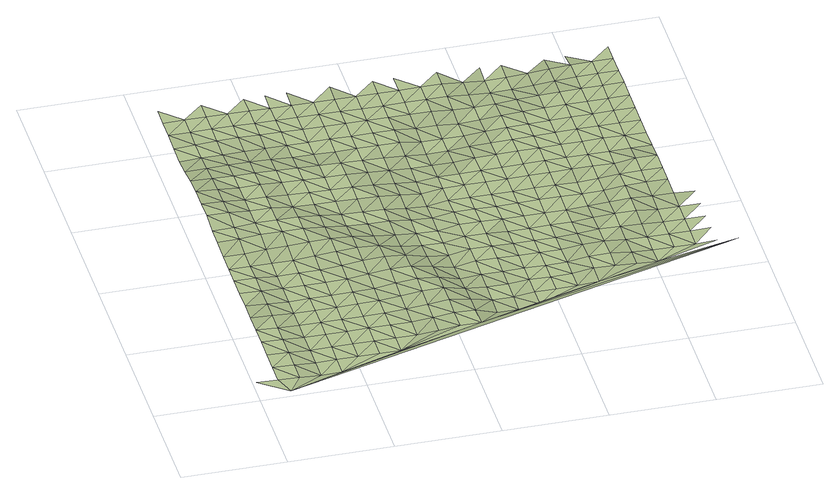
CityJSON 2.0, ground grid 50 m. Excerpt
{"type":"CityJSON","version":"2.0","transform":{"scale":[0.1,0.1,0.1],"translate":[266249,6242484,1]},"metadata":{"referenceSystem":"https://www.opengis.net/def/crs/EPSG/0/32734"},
"CityObjects":{
"terrain1":{"type":"TINRelief","geometry":[{"type":"CompositeSurface","lod":"1","boundaries":[[[0,1,2]],[[1,0,3]],[[3,4,1]],[[5,6,4]],[[4,3,7]],[[0,8,3]],[[6,5,9]],[[5,4,7]],[[10,11,9]],[[7,3,8]],[[9,5,10]],[[12,8,0]],[[13,14,11]],[[7,15,5]],[[11,10,16]],[[8,15,7]],[[11,16,13]],[[17,18,14]],[[5,19,10]],[[15,19,5]],[[14,13,17]],[[20,21,18]],[[16,10,22]],[[19,22,10]],[[21,20,23]],[[24,15,8]],[[20,18,17]],[[15,24,19]],[[13,16,25]],[[8,12,24]],[[22,26,16]],[[27,23,28]],[[13,25,17]],[[23,20,28]],[[16,26,25]],[[22,19,29]],[[19,24,30]],[[17,31,20]],[[32,33,27]],[[27,28,34]],[[31,17,25]],[[19,30,29]],[[22,35,26]],[[32,27,34]],[[20,36,28]],[[12,37,24]],[[38,39,33]],[[36,20,31]],[[22,29,35]],[[40,25,26]],[[37,30,24]],[[39,38,41]],[[33,32,38]],[[34,28,42]],[[42,28,36]],[[26,35,40]],[[43,31,25]],[[44,45,41]],[[30,46,29]],[[47,30,37]],[[41,38,44]],[[48,37,12]],[[31,43,36]],[[32,34,49]],[[25,40,43]],[[50,34,42]],[[45,51,52]],[[35,29,46]],[[30,47,46]],[[32,49,38]],[[45,44,51]],[[49,34,50]],[[12,0,53]],[[54,55,52]],[[42,36,56]],[[36,43,57]],[[40,35,58]],[[38,59,44]],[[52,51,54]],[[35,46,60]],[[61,47,37]],[[36,57,56]],[[62,48,12]],[[59,38,49]],[[40,58,43]],[[63,50,42]],[[35,60,58]],[[55,64,65]],[[51,44,66]],[[54,67,55]],[[37,48,61]],[[46,47,68]],[[42,56,63]],[[66,44,59]],[[57,43,69]],[[70,49,50]],[[55,67,64]],[[54,51,71]],[[65,72,73]],[[68,60,46]],[[69,43,58]],[[47,61,68]],[[71,51,66]],[[70,50,63]],[[57,74,56]],[[75,59,49]],[[65,64,72]],[[54,76,67]],[[77,78,73]],[[74,57,69]],[[48,62,61]],[[79,58,60]],[[59,75,66]],[[76,54,71]],[[49,70,75]],[[80,60,68]],[[56,81,63]],[[78,77,82]],[[77,73,72]],[[64,67,83]],[[74,81,56]],[[60,80,79]],[[84,69,58]],[[68,61,85]],[[76,83,67]],[[71,66,86]],[[87,88,82]],[[62,85,61]],[[66,75,89]],[[72,64,90]],[[70,63,91]],[[58,79,84]],[[81,92,63]],[[82,77,87]],[[71,86,76]],[[93,74,69]],[[64,83,90]],[[66,89,86]],[[70,91,75]],[[94,80,68]],[[91,63,92]],[[68,85,95]],[[96,88,97]],[[77,72,98]],[[74,93,81]],[[93,69,84]],[[88,87,99]],[[62,12,53]],[[90,98,72]],[[68,95,94]],[[96,97,100]],[[83,76,101]],[[102,79,80]],[[103,89,75]],[[76,86,104]],[[97,88,99]],[[105,92,81]],[[62,106,85]],[[87,77,107]],[[103,75,91]],[[79,102,84]],[[83,101,90]],[[101,76,104]],[[98,107,77]],[[81,93,105]],[[80,94,102]],[[95,85,106]],[[86,89,108]],[[109,99,87]],[[103,110,89]],[[84,111,93]],[[112,98,90]],[[113,91,92]],[[92,105,114]],[[107,109,87]],[[108,104,86]],[[95,115,94]],[[111,84,102]],[[112,90,101]],[[89,110,108]],[[91,113,103]],[[113,92,114]],[[115,95,106]],[[116,106,62]],[[98,117,107]],[[118,97,99]],[[105,93,119]],[[109,120,99]],[[94,121,102]],[[111,119,93]],[[117,98,112]],[[101,104,122]],[[110,103,123]],[[124,104,108]],[[118,99,120]],[[121,94,115]],[[125,114,105]],[[126,109,107]],[[103,113,123]],[[111,102,127]],[[112,101,122]],[[122,104,124]],[[126,107,117]],[[119,125,105]],[[128,108,110]],[[97,118,129]],[[127,102,121]],[[114,130,113]],[[131,120,109]],[[132,115,106]],[[116,62,133]],[[110,123,128]],[[134,119,111]],[[112,135,117]],[[125,130,114]],[[109,126,131]],[[115,132,121]],[[111,127,134]],[[122,135,112]],[[106,116,132]],[[136,124,108]],[[123,113,137]],[[108,128,138]],[[118,120,139]],[[130,137,113]],[[120,131,140]],[[126,117,141]],[[125,119,142]],[[108,138,136]],[[119,134,143]],[[135,144,117]],[[118,139,129]],[[145,122,124]],[[127,121,146]],[[128,123,147]],[[139,120,140]],[[121,132,148]],[[126,141,131]],[[53,133,62]],[[141,117,144]],[[119,143,142]],[[137,147,123]],[[127,146,134]],[[122,145,135]],[[149,130,125]],[[145,124,136]],[[121,148,146]],[[150,138,128]],[[116,133,132]],[[130,149,137]],[[140,131,151]],[[125,142,149]],[[147,150,128]],[[143,134,152]],[[153,144,135]],[[141,151,131]],[[136,138,154]],[[148,132,155]],[[146,152,134]],[[135,145,153]],[[156,147,137]],[[150,154,138]],[[155,132,133]],[[157,139,140]],[[156,137,149]],[[151,158,140]],[[145,136,159]],[[160,141,144]],[[143,161,142]],[[152,162,143]],[[144,153,163]],[[164,146,148]],[[165,150,147]],[[154,159,136]],[[157,140,158]],[[148,155,166]],[[142,161,149]],[[141,160,151]],[[160,144,163]],[[143,162,161]],[[147,156,165]],[[146,164,152]],[[153,145,167]],[[148,166,164]],[[133,53,155]],[[139,157,168]],[[159,167,145]],[[154,150,169]],[[170,158,151]],[[150,165,171]],[[172,162,152]],[[173,163,153]],[[156,149,174]],[[161,175,149]],[[151,160,170]],[[176,166,155]],[[152,164,172]],[[167,173,153]],[[150,171,169]],[[154,177,159]],[[156,174,165]],[[174,149,175]],[[155,53,176]],[[160,163,178]],[[157,158,179]],[[158,170,180]],[[161,162,181]],[[166,182,164]],[[154,169,177]],[[173,178,163]],[[162,172,183]],[[157,179,168]],[[167,159,184]],[[171,165,185]],[[180,179,158]],[[176,182,166]],[[170,160,186]],[[162,183,181]],[[174,185,165]],[[172,164,187]],[[161,188,175]],[[159,177,184]],[[178,186,160]],[[167,189,173]],[[182,187,164]],[[171,190,169]],[[191,180,170]],[[192,176,53]],[[161,181,188]],[[185,193,171]],[[194,183,172]],[[195,174,175]],[[167,184,189]],[[186,191,170]],[[177,169,190]],[[178,173,196]],[[187,194,172]],[[171,193,190]],[[174,195,185]],[[197,182,176]],[[195,175,188]],[[198,179,180]],[[173,189,196]],[[191,199,180]],[[178,200,186]],[[182,197,187]],[[183,201,181]],[[194,202,183]],[[176,192,197]],[[179,198,203]],[[177,204,184]],[[205,193,185]],[[177,190,206]],[[198,180,199]],[[192,53,207]],[[208,53,0]],[[188,181,201]],[[178,196,200]],[[183,202,201]],[[185,195,205]],[[189,184,204]],[[191,186,209]],[[177,206,204]],[[187,210,194]],[[187,197,211]],[[193,212,190]],[[195,188,213]],[[186,200,209]],[[193,205,214]],[[210,202,194]],[[191,215,199]],[[187,211,210]],[[201,213,188]],[[212,206,190]],[[189,216,196]],[[192,207,197]],[[189,204,217]],[[193,214,212]],[[205,195,218]],[[191,209,215]],[[219,207,53]],[[198,199,220]],[[200,196,216]],[[189,217,216]],[[213,218,195]],[[201,202,221]],[[222,211,197]],[[202,210,223]],[[198,220,224]],[[204,206,225]],[[226,214,205]],[[212,227,206]],[[220,199,215]],[[222,197,207]],[[221,213,201]],[[202,223,221]],[[218,226,205]],[[210,211,228]],[[225,217,204]],[[200,229,209]],[[206,227,225]],[[200,216,230]],[[222,228,211]],[[213,231,218]],[[212,214,232]],[[215,209,229]],[[200,230,229]],[[226,233,214]],[[234,223,210]],[[231,213,221]],[[212,232,227]],[[217,235,216]],[[207,219,222]],[[210,228,234]],[[236,217,225]],[[214,233,232]],[[237,226,218]],[[238,220,215]],[[235,230,216]],[[217,236,235]],[[231,237,218]],[[215,229,239]],[[225,227,240]],[[221,223,241]],[[234,242,223]],[[228,222,243]],[[244,233,226]],[[240,227,232]],[[238,215,239]],[[222,219,245]],[[221,241,231]],[[223,242,241]],[[226,237,244]],[[53,246,219]],[[243,234,228]],[[229,230,247]],[[235,248,230]],[[245,243,222]],[[249,236,225]],[[220,238,250]],[[225,240,251]],[[233,252,232]],[[247,239,229]],[[230,248,247]],[[233,244,253]],[[254,242,234]],[[237,231,255]],[[225,251,249]],[[231,241,256]],[[240,232,252]],[[235,236,257]],[[254,234,243]],[[233,253,252]],[[237,255,244]],[[258,245,219]],[[255,231,256]],[[238,239,259]],[[235,257,248]],[[241,242,260]],[[236,249,257]],[[261,239,247]],[[262,251,240]],[[260,242,254]],[[238,259,250]],[[263,243,245]],[[253,244,264]],[[262,240,252]],[[259,239,261]],[[265,256,241]],[[247,248,266]],[[255,264,244]],[[249,251,267]],[[266,248,257]],[[265,241,260]],[[263,245,258]],[[268,254,243]],[[262,267,251]],[[219,269,258]],[[253,270,252]],[[264,271,253]],[[272,255,256]],[[273,261,247]],[[268,243,263]],[[265,274,256]],[[247,266,275]],[[270,262,252]],[[276,260,254]],[[249,277,257]],[[267,278,249]],[[253,271,270]],[[255,272,264]],[[272,256,274]],[[247,275,273]],[[266,257,277]],[[279,259,261]],[[260,276,265]],[[276,254,268]],[[249,278,277]],[[258,269,263]],[[280,267,262]],[[281,271,264]],[[282,262,270]],[[279,261,273]],[[246,269,219]],[[274,265,283]],[[284,275,266]],[[264,272,281]],[[263,285,268]],[[262,282,280]],[[284,266,277]],[[265,276,283]],[[267,286,278]],[[259,279,287]],[[285,263,269]],[[270,271,288]],[[272,274,289]],[[273,275,290]],[[271,281,291]],[[268,292,276]],[[267,280,286]],[[283,289,274]],[[284,290,275]],[[277,278,293]],[[292,268,285]],[[271,291,288]],[[294,282,270]],[[281,272,295]],[[279,273,296]],[[293,284,277]],[[276,297,283]],[[278,286,293]],[[290,298,273]],[[289,295,272]],[[270,288,294]],[[297,276,292]],[[287,279,296]],[[280,282,299]],[[300,285,269]],[[301,291,281]],[[296,273,298]],[[289,283,302]],[[295,301,281]],[[285,300,292]],[[286,280,299]],[[290,284,303]],[[282,294,299]],[[304,284,293]],[[283,297,302]],[[269,246,300]],[[291,305,288]],[[284,304,303]],[[301,306,291]],[[290,307,298]],[[289,308,295]],[[289,302,309]],[[288,305,294]],[[310,297,292]],[[293,286,311]],[[292,300,312]],[[286,299,313]],[[291,306,305]],[[308,301,295]],[[289,309,308]],[[290,303,307]],[[296,298,314]],[[208,246,53]],[[297,310,302]],[[292,312,310]],[[286,313,311]],[[315,304,293]],[[314,316,296]],[[299,294,317]],[[246,318,300]],[[319,306,301]],[[305,320,294]],[[314,298,307]],[[321,309,302]],[[293,311,315]],[[319,301,308]],[[318,312,300]],[[317,313,299]],[[304,322,303]],[[294,320,317]],[[302,310,321]],[[305,306,323]],[[307,303,322]],[[304,315,322]],[[324,306,319]],[[308,309,325]],[[321,326,309]],[[310,312,327]],[[328,311,313]],[[329,312,318]],[[330,313,317]],[[306,324,323]],[[331,318,246]],[[332,320,305]],[[309,326,325]],[[333,314,307]],[[311,328,315]],[[327,321,310]],[[334,319,308]],[[312,329,327]],[[313,330,328]],[[307,322,335]],[[305,323,332]],[[336,317,320]],[[333,307,335]],[[325,334,308]],[[337,326,321]],[[338,324,319]],[[339,322,315]],[[320,332,336]],[[328,340,315]],[[337,321,327]],[[341,329,318]],[[342,330,317]],[[314,333,343]],[[246,344,331]],[[319,334,338]],[[323,324,345]],[[326,346,325]],[[339,335,322]],[[315,340,339]],[[318,331,341]],[[317,336,342]],[[346,326,337]],[[347,327,329]],[[330,348,328]],[[324,338,345]],[[349,332,323]],[[333,335,350]],[[334,325,351]],[[329,341,347]],[[330,342,348]],[[346,352,325]],[[353,335,339]],[[328,354,340]],[[355,337,327]],[[323,345,349]],[[333,350,343]],[[356,336,332]],[[334,351,338]],[[350,335,353]],[[351,325,352]],[[328,348,354]],[[355,327,347]],[[331,344,341]],[[336,356,342]],[[346,337,357]],[[340,358,339]],[[332,349,356]],[[345,338,359]],[[357,352,346]],[[355,357,337]],[[340,354,358]],[[351,360,338]],[[341,361,347]],[[348,342,362]],[[363,353,339]],[[345,359,349]],[[344,361,341]],[[356,362,342]],[[338,360,359]],[[339,358,363]],[[354,348,364]],[[365,350,353]],[[347,366,355]],[[367,351,352]],[[368,352,357]],[[349,369,356]],[[348,362,364]],[[361,366,347]],[[369,349,359]],[[365,353,363]],[[367,352,368]],[[344,246,208]],[[354,370,358]],[[371,360,351]],[[356,372,362]],[[373,357,355]],[[354,364,370]],[[366,374,355]],[[361,344,375]],[[350,365,376]],[[372,356,369]],[[351,367,371]],[[359,360,377]],[[363,358,378]],[[373,355,374]],[[375,366,361]],[[362,379,364]],[[380,368,357]],[[358,370,378]],[[379,362,372]],[[360,371,377]],[[359,381,369]],[[357,373,380]],[[382,365,363]],[[364,383,370]],[[384,367,368]],[[378,385,363]],[[374,366,386]],[[359,377,381]],[[366,375,387]],[[383,364,379]],[[344,388,375]],[[372,369,389]],[[382,363,385]],[[384,368,380]],[[378,370,390]],[[391,371,367]],[[366,387,386]],[[392,373,374]],[[369,381,389]],[[370,383,390]],[[372,393,379]],[[365,382,394]],[[367,384,391]],[[371,395,377]],[[373,392,380]],[[396,385,378]],[[392,374,386]],[[387,375,388]],[[372,389,393]],[[396,378,390]],[[381,377,395]],[[383,379,397]],[[398,388,344]],[[371,391,395]],[[380,399,384]],[[382,385,400]],[[379,393,397]],[[399,380,392]],[[401,385,396]],[[402,390,383]],[[387,403,386]],[[388,404,387]],[[382,400,394]],[[381,405,389]],[[391,384,406]],[[381,395,407]],[[400,385,401]],[[383,397,402]],[[387,404,403]],[[399,406,384]],[[393,389,405]],[[392,386,408]],[[409,396,390]],[[381,407,405]],[[408,399,392]],[[410,395,391]],[[408,386,403]],[[402,409,390]],[[406,411,391]],[[412,401,396]],[[410,407,395]],[[413,404,388]],[[393,414,397]],[[393,405,415]],[[391,411,410]],[[396,409,412]],[[416,400,401]],[[397,414,402]],[[406,399,417]],[[393,415,414]],[[418,399,408]],[[403,404,419]],[[405,407,420]],[[410,421,407]],[[416,401,412]],[[399,418,417]],[[406,422,411]],[[420,415,405]],[[423,408,403]],[[409,402,424]],[[407,421,420]],[[414,425,402]],[[400,416,426]],[[406,417,422]],[[411,427,410]],[[409,424,412]],[[424,402,425]],[[428,418,408]],[[421,410,427]],[[414,415,429]],[[430,415,420]],[[411,422,427]],[[416,412,431]],[[415,430,429]],[[424,432,412]],[[420,421,433]],[[434,425,414]],[[426,416,431]],[[421,427,433]],[[431,412,432]],[[414,429,434]],[[435,424,425]],[[436,430,420]],[[420,433,437]],[[435,425,434]],[[438,432,424]],[[420,437,436]],[[429,430,439]],[[424,435,438]],[[431,432,440]],[[430,436,439]],[[441,434,429]],[[440,442,431]],[[440,432,438]],[[429,439,441]],[[443,435,434]],[[443,434,441]],[[444,438,435]],[[435,443,444]],[[445,440,438]],[[445,438,444]],[[440,445,446]]]}]}
},
"vertices":[
[142,8,32],[107,105,34],[7,105,38],[207,105,31],[107,205,35],[207,305,34],[107,305,37],[207,205,33],[307,105,26],[107,410,37],[207,410,34],[107,505,39],[407,105,26],[207,605,35],[107,605,40],[307,205,27],[207,505,35],[207,700,35],[107,700,40],[307,305,29],[207,805,37],[107,805,40],[307,410,29],[107,905,40],[407,205,27],[307,605,30],[307,505,30],[107,1005,38],[207,905,39],[407,410,29],[407,305,29],[307,700,30],[207,1105,37],[107,1105,37],[207,1005,37],[407,505,30],[307,805,31],[507,205,27],[207,1210,49],[107,1210,47],[407,605,30],[107,1305,47],[307,905,32],[407,700,30],[207,1305,49],[107,1405,66],[507,410,28],[507,305,28],[607,205,26],[307,1105,46],[307,1005,35],[207,1405,64],[107,1500,64],[1108,305,43],[207,1500,60],[107,1605,61],[407,905,32],[407,805,31],[507,605,29],[307,1210,56],[507,505,30],[607,305,28],[707,205,26],[407,1005,35],[207,1705,49],[107,1705,52],[307,1305,56],[207,1605,56],[607,410,28],[507,700,30],[407,1105,46],[307,1405,55],[207,1805,37],[107,1805,35],[507,805,31],[407,1210,56],[307,1500,52],[207,1905,27],[107,1905,23],[607,605,30],[607,505,30],[507,905,33],[107,2010,24],[307,1605,48],[607,700,31],[707,305,28],[407,1405,55],[207,2010,27],[107,2105,33],[407,1305,56],[307,1705,46],[507,1105,52],[507,1005,41],[607,805,34],[707,505,31],[707,410,28],[107,2205,33],[207,2205,34],[307,1805,38],[207,2105,34],[107,2300,34],[407,1605,48],[707,605,32],[507,1210,56],[407,1500,52],[607,905,41],[808,305,28],[307,1905,28],[507,1405,44],[307,2010,34],[507,1305,56],[707,700,35],[407,1705,46],[607,1105,55],[607,1005,50],[808,410,28],[908,305,34],[407,1805,38],[307,2205,34],[707,805,43],[307,2105,34],[808,505,34],[507,1605,43],[607,1210,47],[507,1500,45],[707,905,51],[407,1905,28],[808,605,40],[607,1305,47],[307,2300,33],[707,1005,55],[407,2010,34],[908,410,34],[1008,305,46],[808,700,47],[507,1705,42],[607,1500,41],[707,1105,48],[607,1405,40],[407,2205,34],[407,2105,34],[507,1905,28],[808,905,55],[808,805,53],[507,1805,35],[607,1605,40],[908,605,51],[707,1210,34],[908,505,44],[808,1005,49],[707,1305,34],[507,2010,33],[908,700,54],[607,1705,38],[707,1405,38],[1008,410,46],[808,1105,33],[507,2205,32],[507,2105,32],[707,1500,38],[607,1905,28],[908,905,45],[908,805,54],[607,1805,30],[1008,605,53],[808,1210,30],[1008,505,52],[707,1605,37],[507,2300,32],[808,1405,35],[607,2010,30],[808,1305,30],[1008,700,46],[707,1705,34],[908,1105,21],[908,1005,26],[1108,410,43],[808,1500,36],[707,1805,27],[607,2205,30],[607,2105,30],[1008,905,20],[1108,505,39],[1008,805,32],[808,1605,35],[908,1210,27],[707,1905,28],[1108,605,30],[1008,1005,13],[808,1705,31],[908,1405,32],[707,2010,28],[1208,410,11],[908,1305,27],[1108,700,18],[1008,1105,12],[808,1805,25],[1208,505,16],[707,2205,29],[707,2105,29],[808,1905,28],[1108,905,10],[1108,805,11],[607,2300,33],[908,1605,29],[1008,1210,15],[908,1500,31],[1308,410,11],[2409,700,21],[808,2010,28],[1208,700,25],[1208,605,20],[1008,1405,22],[1108,1005,10],[1008,1305,15],[808,2105,28],[908,1805,27],[908,1705,28],[1108,1105,10],[1408,410,23],[808,2205,28],[1208,905,27],[1308,505,16],[1208,805,29],[707,2300,34],[1008,1605,23],[1108,1210,10],[1008,1500,23],[1308,605,20],[908,2010,27],[908,1905,26],[1208,1005,28],[1108,1405,10],[1108,1305,10],[1308,700,25],[1008,1805,27],[1008,1705,24],[1208,1105,27],[908,2205,28],[908,2105,28],[1108,1500,13],[1308,905,27],[1308,805,29],[1408,605,27],[1208,1210,25],[1408,505,26],[1708,505,32],[1008,2010,26],[1008,1905,26],[1108,1705,17],[908,2300,32],[1108,1605,16],[1208,1405,25],[1208,1305,25],[1408,700,28],[1308,1105,27],[1308,1005,28],[1108,1805,25],[1508,505,25],[1008,2205,26],[1408,805,26],[1008,2105,26],[1208,1500,23],[1508,605,24],[1308,1210,25],[1408,905,23],[1108,1905,27],[1208,1605,16],[1508,700,24],[1608,505,27],[1308,1405,25],[1308,1305,25],[1408,1105,23],[1108,2105,25],[1408,1005,23],[1108,2010,25],[1508,805,24],[1208,1805,10],[1208,1705,10],[1108,2205,25],[1308,1605,16],[1408,1210,23],[1308,1500,23],[1508,905,22],[1208,1905,17],[1608,605,27],[1308,1705,10],[1108,2300,29],[1408,1405,26],[1508,1005,22],[1208,2010,23],[1408,1305,23],[1608,700,25],[1308,1805,10],[1408,1500,26],[1508,1105,23],[1208,2205,26],[1608,805,23],[1208,2105,26],[1408,1605,24],[1708,605,38],[1508,1210,24],[1608,905,22],[1308,2010,23],[1308,1905,17],[1508,1405,25],[1508,1305,24],[1308,2105,26],[1608,1105,22],[1608,1005,23],[1708,805,33],[1408,1805,10],[1708,700,39],[1408,1705,18],[1308,2205,26],[1408,1905,9],[1208,2300,27],[1508,1605,26],[1809,605,36],[1608,1210,25],[1508,1500,25],[1708,905,27],[1408,2010,14],[1608,1405,26],[1608,1305,25],[1708,1105,22],[1708,1005,23],[1809,805,35],[1508,1805,18],[1809,700,39],[1508,1705,22],[1909,605,28],[1608,1500,26],[1408,2205,25],[1708,1210,24],[1408,2105,25],[1608,1605,27],[1809,905,34],[1708,1305,24],[1508,2010,10],[1508,1905,12],[1909,700,28],[1608,1705,23],[1408,2300,25],[2009,605,22],[1708,1405,27],[1809,1005,30],[1909,805,28],[1608,1805,22],[1708,1500,27],[1508,2205,17],[1809,1210,22],[1809,1105,25],[1508,2105,17],[1608,1905,20],[1909,905,32],[1708,1605,26],[1909,1005,35],[1608,2010,13],[1809,1405,28],[1809,1305,22],[2009,700,23],[1708,1705,26],[1608,2105,9],[1708,1805,25],[1608,2205,9],[2009,805,24],[1909,1210,25],[1909,1105,32],[1809,1500,27],[1708,1905,25],[1909,1305,25],[1809,1605,27],[2009,1005,34],[2009,905,28],[2109,700,22],[1608,2300,15],[1909,1405,26],[1708,2010,20],[1809,1705,28],[2009,1105,36],[1909,1500,28],[1708,2205,11],[1809,1805,27],[2009,1210,34],[1708,2105,11],[2109,905,22],[2109,805,22],[2209,700,22],[1909,1605,28],[1809,1905,27],[2009,1305,34],[2109,1005,23],[1909,1705,28],[1708,2300,13],[2009,1405,23],[1809,2010,25],[1909,1805,28],[2309,700,25],[2109,1105,29],[1809,2205,16],[1809,2105,16],[1909,1905,28],[2209,905,22],[2209,805,22],[2009,1605,29],[2109,1210,36],[2009,1500,27],[2209,1005,23],[1909,2010,28],[2109,1405,36],[2109,1305,36],[1909,2105,23],[2309,805,23],[2009,1805,28],[2009,1705,28],[1909,2205,23],[2209,1210,36],[2209,1105,29],[2309,905,21],[2109,1605,25],[2109,1500,28],[2209,1305,36],[2309,1005,21],[2009,2010,29],[2009,1905,29],[1909,2300,9],[2209,1405,36],[2309,1105,23],[2109,1805,28],[2109,1705,27],[2009,2205,28],[2009,2105,28],[2209,1500,28],[2109,1905,29],[2109,2010,30],[2209,1705,27],[2209,1605,25],[2109,2105,30],[2209,1805,28],[2109,2205,30],[2209,1905,29],[2009,2300,11],[2209,2010,30],[2209,2105,30],[2209,2205,30],[2209,2300,28]
]}
